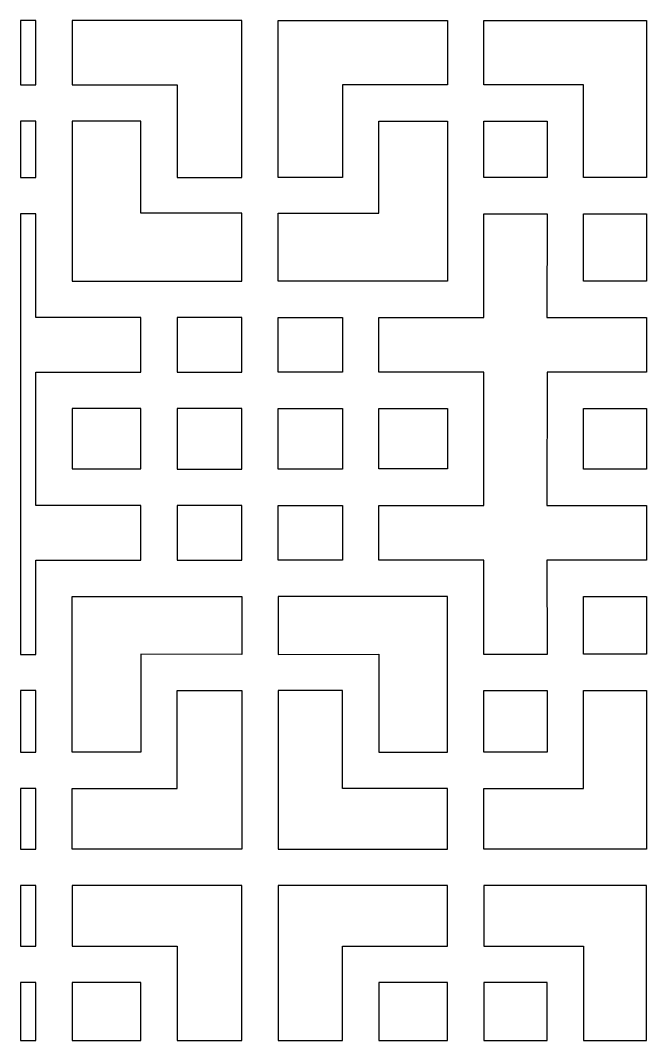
# Model space of a CAD drawing. Header units: centimetres. Extents: x -149 to 149, y -171 to 171.
# Drawn here: x 20.3 to 58.8, y -170.6 to -107.8 of the extents above; entities that cross this region are included whole.
import ezdxf

# ---------------------------------------------------------------- set-up
doc = ezdxf.new("R2010")
doc.units = ezdxf.units.CM
doc.header["$MEASUREMENT"] = 0
doc.layers.add('layer 1', color=7, linetype='Continuous')

msp = doc.modelspace()

# ---------------------------------------------------------------- linework, layer by layer
at = {"layer": 'layer 1', "color": 142}
for points, knots in [([(20.27007, -107.80974), (20.27007, -107.80974), (21.20626, -107.80974), (21.20626, -107.80974), (21.20626, -107.80974), (21.20626, -107.80974), (21.20626, -111.78525), (21.20626, -111.78525), (21.20626, -111.78525), (21.20626, -111.78525), (20.25454, -111.78525), (20.25454, -111.78525), (20.25454, -111.78525), (20.25454, -111.78525), (20.27007, -107.80974), (20.27007, -107.80974)], [0, 0, 0, 0, 0.2, 0.2, 0.2, 0.2, 0.4, 0.4, 0.4, 0.4, 0.6, 0.6, 0.6, 0.6, 1, 1, 1, 1]), ([(33.88442, -107.80974), (33.88442, -107.80974), (33.88442, -117.48763), (33.88442, -117.48763), (33.88442, -117.48763), (33.88442, -117.48763), (29.91201, -117.48763), (29.91201, -117.48763), (29.91201, -117.48763), (29.91201, -117.48763), (29.91201, -111.78525), (29.91201, -111.78525), (29.91201, -111.78525), (29.91201, -111.78525), (23.44248, -111.78525), (23.44248, -111.78525), (23.44248, -111.78525), (23.44248, -111.78525), (23.44248, -107.80974), (23.44248, -107.80974), (23.44248, -107.80974), (23.44248, -107.80974), (33.88442, -107.80974), (33.88442, -107.80974)], [0, 0, 0, 0, 0.14285714, 0.14285714, 0.14285714, 0.14285714, 0.28571429, 0.28571429, 0.28571429, 0.28571429, 0.42857143, 0.42857143, 0.42857143, 0.42857143, 0.57142857, 0.57142857, 0.57142857, 0.57142857, 0.71428571, 0.71428571, 0.71428571, 0.71428571, 1, 1, 1, 1]), ([(36.1201, -107.80974), (36.1201, -107.80974), (36.1201, -117.48763), (36.1201, -117.48763), (36.1201, -117.48763), (36.1201, -117.48763), (40.0925, -117.48763), (40.0925, -117.48763), (40.0925, -117.48763), (40.0925, -117.48763), (40.0925, -111.78525), (40.0925, -111.78525), (40.0925, -111.78525), (40.0925, -111.78525), (46.56203, -111.78525), (46.56203, -111.78525), (46.56203, -111.78525), (46.56203, -111.78525), (46.56203, -107.80974), (46.56203, -107.80974), (46.56203, -107.80974), (46.56203, -107.80974), (36.1201, -107.80974), (36.1201, -107.80974)], [0, 0, 0, 0, 0.14285714, 0.14285714, 0.14285714, 0.14285714, 0.28571429, 0.28571429, 0.28571429, 0.28571429, 0.42857143, 0.42857143, 0.42857143, 0.42857143, 0.57142857, 0.57142857, 0.57142857, 0.57142857, 0.71428571, 0.71428571, 0.71428571, 0.71428571, 1, 1, 1, 1]), ([(48.79825, -107.80974), (48.79825, -107.80974), (48.79825, -111.78525), (48.79825, -111.78525), (48.79825, -111.78525), (48.79825, -111.78525), (54.92613, -111.78524), (54.92613, -111.78524), (54.92613, -111.78524), (54.92613, -111.78524), (54.92613, -117.48763), (54.92613, -117.48763), (54.92613, -117.48763), (54.92613, -117.48763), (58.80847, -117.48763), (58.80847, -117.48763), (58.80847, -117.48763), (58.80847, -117.48763), (58.80847, -107.80974), (58.80847, -107.80974), (58.80847, -107.80974), (58.80847, -107.80974), (48.79825, -107.80974), (48.79825, -107.80974)], [0, 0, 0, 0, 0.14285714, 0.14285714, 0.14285714, 0.14285714, 0.28571429, 0.28571429, 0.28571429, 0.28571429, 0.42857143, 0.42857143, 0.42857143, 0.42857143, 0.57142857, 0.57142857, 0.57142857, 0.57142857, 0.71428571, 0.71428571, 0.71428571, 0.71428571, 1, 1, 1, 1]), ([(20.25454, -114.02149), (20.25454, -114.02149), (21.20626, -114.02148), (21.20626, -114.02148), (21.20626, -114.02148), (21.20626, -114.02148), (21.20626, -117.48763), (21.20626, -117.48763), (21.20626, -117.48763), (21.20626, -117.48763), (20.25454, -117.48763), (20.25454, -117.48763), (20.25454, -117.48763), (20.25454, -117.48763), (20.25454, -114.02149), (20.25454, -114.02149)], [0, 0, 0, 0, 0.2, 0.2, 0.2, 0.2, 0.4, 0.4, 0.4, 0.4, 0.6, 0.6, 0.6, 0.6, 1, 1, 1, 1]), ([(23.44559, -123.86707), (23.44559, -123.86707), (23.44559, -114.02148), (23.44559, -114.02148), (23.44559, -114.02148), (23.44559, -114.02148), (27.67458, -114.02148), (27.67458, -114.02148), (27.67458, -114.02148), (27.67458, -114.02148), (27.67268, -119.68192), (27.67268, -119.68192), (27.67268, -119.68192), (27.67268, -119.68192), (33.88442, -119.68192), (33.88442, -119.68192), (33.88442, -119.68192), (33.88442, -119.68192), (33.88442, -123.86707), (33.88442, -123.86707), (33.88442, -123.86707), (33.88442, -123.86707), (23.44559, -123.86707), (23.44559, -123.86707)], [0, 0, 0, 0, 0.14285714, 0.14285714, 0.14285714, 0.14285714, 0.28571429, 0.28571429, 0.28571429, 0.28571429, 0.42857143, 0.42857143, 0.42857143, 0.42857143, 0.57142857, 0.57142857, 0.57142857, 0.57142857, 0.71428571, 0.71428571, 0.71428571, 0.71428571, 1, 1, 1, 1]), ([(46.55892, -123.86707), (46.55892, -123.86707), (46.55892, -114.02148), (46.55892, -114.02148), (46.55892, -114.02148), (46.55892, -114.02148), (42.32993, -114.02148), (42.32993, -114.02148), (42.32993, -114.02148), (42.32993, -114.02148), (42.33183, -119.68192), (42.33183, -119.68192), (42.33183, -119.68192), (42.33183, -119.68192), (36.1201, -119.68192), (36.1201, -119.68192), (36.1201, -119.68192), (36.1201, -119.68192), (36.1201, -123.86707), (36.1201, -123.86707), (36.1201, -123.86707), (36.1201, -123.86707), (46.55892, -123.86707), (46.55892, -123.86707)], [0, 0, 0, 0, 0.14285714, 0.14285714, 0.14285714, 0.14285714, 0.28571429, 0.28571429, 0.28571429, 0.28571429, 0.42857143, 0.42857143, 0.42857143, 0.42857143, 0.57142857, 0.57142857, 0.57142857, 0.57142857, 0.71428571, 0.71428571, 0.71428571, 0.71428571, 1, 1, 1, 1]), ([(52.68991, -114.02148), (52.68991, -114.02148), (48.79825, -114.02148), (48.79825, -114.02148), (48.79825, -114.02148), (48.79825, -114.02148), (48.79825, -117.48763), (48.79825, -117.48763), (48.79825, -117.48763), (48.79825, -117.48763), (52.68991, -117.48763), (52.68991, -117.48763), (52.68991, -117.48763), (52.68991, -117.48763), (52.68991, -114.02148), (52.68991, -114.02148)], [0, 0, 0, 0, 0.2, 0.2, 0.2, 0.2, 0.4, 0.4, 0.4, 0.4, 0.6, 0.6, 0.6, 0.6, 1, 1, 1, 1]), ([(20.25454, -119.72383), (20.25454, -119.72383), (21.20626, -119.72384), (21.20626, -119.72384), (21.20626, -119.72384), (21.20626, -119.72384), (21.20626, -126.1064), (21.20626, -126.1064), (21.20626, -126.1064), (21.20626, -126.1064), (27.67268, -126.1064), (27.67268, -126.1064), (27.67268, -126.1064), (27.67268, -126.1064), (27.67268, -129.47628), (27.67268, -129.47628), (27.67268, -129.47628), (27.67268, -129.47628), (21.20626, -129.47627), (21.20626, -129.47627), (21.20626, -129.47627), (21.20626, -129.47627), (21.20626, -137.66957), (21.20626, -137.66957), (21.20626, -137.66957), (21.20626, -137.66957), (27.67268, -137.66955), (27.67268, -137.66955), (27.67268, -137.66955), (27.67268, -137.66955), (27.67268, -141.04874), (27.67268, -141.04874), (27.67268, -141.04874), (27.67268, -141.04874), (21.20626, -141.04565), (21.20626, -141.04565), (21.20626, -141.04565), (21.20626, -141.04565), (21.20626, -146.83809), (21.20626, -146.83809), (21.20626, -146.83809), (21.20626, -146.83809), (20.25454, -146.83811), (20.25454, -146.83811), (20.25454, -146.83811), (20.25454, -146.83811), (20.25454, -119.72383), (20.25454, -119.72383)], [0, 0, 0, 0, 0.07692308, 0.07692308, 0.07692308, 0.07692308, 0.15384615, 0.15384615, 0.15384615, 0.15384615, 0.23076923, 0.23076923, 0.23076923, 0.23076923, 0.30769231, 0.30769231, 0.30769231, 0.30769231, 0.38461538, 0.38461538, 0.38461538, 0.38461538, 0.46153846, 0.46153846, 0.46153846, 0.46153846, 0.53846154, 0.53846154, 0.53846154, 0.53846154, 0.61538462, 0.61538462, 0.61538462, 0.61538462, 0.69230769, 0.69230769, 0.69230769, 0.69230769, 0.76923077, 0.76923077, 0.76923077, 0.76923077, 0.84615385, 0.84615385, 0.84615385, 0.84615385, 1, 1, 1, 1]), ([(52.66819, -137.66955), (52.66819, -137.66955), (52.6837, -129.47627), (52.6837, -129.47627), (52.6837, -129.47627), (52.6837, -129.47627), (58.81468, -129.47628), (58.81468, -129.47628), (58.81468, -129.47628), (58.81468, -129.47628), (58.81468, -126.1064), (58.81468, -126.1064), (58.81468, -126.1064), (58.81468, -126.1064), (52.6682, -126.1064), (52.6682, -126.1064), (52.6682, -126.1064), (52.6682, -126.1064), (52.6837, -119.72384), (52.6837, -119.72384), (52.6837, -119.72384), (52.6837, -119.72384), (48.79825, -119.72384), (48.79825, -119.72384), (48.79825, -119.72384), (48.79825, -119.72384), (48.79825, -126.1064), (48.79825, -126.1064), (48.79825, -126.1064), (48.79825, -126.1064), (42.33183, -126.1064), (42.33183, -126.1064), (42.33183, -126.1064), (42.33183, -126.1064), (42.33183, -129.47628), (42.33183, -129.47628), (42.33183, -129.47628), (42.33183, -129.47628), (48.79825, -129.47627), (48.79825, -129.47627), (48.79825, -129.47627), (48.79825, -129.47627), (48.79825, -137.66957), (48.79825, -137.66957), (48.79825, -137.66957), (48.79825, -137.66957), (42.33183, -137.66955), (42.33183, -137.66955), (42.33183, -137.66955), (42.33183, -137.66955), (42.33183, -141.04874), (42.33183, -141.04874), (42.33183, -141.04874), (42.33183, -141.04874), (48.79825, -141.04565), (48.79825, -141.04565), (48.79825, -141.04565), (48.79825, -141.04565), (48.79825, -146.83809), (48.79825, -146.83809), (48.79825, -146.83809), (48.79825, -146.83809), (52.6837, -146.83809), (52.6837, -146.83809), (52.6837, -146.83809), (52.6837, -146.83809), (52.6682, -141.04874), (52.6682, -141.04874), (52.6682, -141.04874), (52.6682, -141.04874), (58.81468, -141.04874), (58.81468, -141.04874), (58.81468, -141.04874), (58.81468, -141.04874), (58.81468, -137.66955), (58.81468, -137.66955), (58.81468, -137.66955), (58.81468, -137.66955), (52.66819, -137.66955), (52.66819, -137.66955)], [0, 0, 0, 0, 0.04761905, 0.04761905, 0.04761905, 0.04761905, 0.0952381, 0.0952381, 0.0952381, 0.0952381, 0.14285714, 0.14285714, 0.14285714, 0.14285714, 0.19047619, 0.19047619, 0.19047619, 0.19047619, 0.23809524, 0.23809524, 0.23809524, 0.23809524, 0.28571429, 0.28571429, 0.28571429, 0.28571429, 0.33333333, 0.33333333, 0.33333333, 0.33333333, 0.38095238, 0.38095238, 0.38095238, 0.38095238, 0.42857143, 0.42857143, 0.42857143, 0.42857143, 0.47619048, 0.47619048, 0.47619048, 0.47619048, 0.52380952, 0.52380952, 0.52380952, 0.52380952, 0.57142857, 0.57142857, 0.57142857, 0.57142857, 0.61904762, 0.61904762, 0.61904762, 0.61904762, 0.66666667, 0.66666667, 0.66666667, 0.66666667, 0.71428571, 0.71428571, 0.71428571, 0.71428571, 0.76190476, 0.76190476, 0.76190476, 0.76190476, 0.80952381, 0.80952381, 0.80952381, 0.80952381, 0.85714286, 0.85714286, 0.85714286, 0.85714286, 0.9047619, 0.9047619, 0.9047619, 0.9047619, 1, 1, 1, 1]), ([(58.81468, -119.72695), (58.81468, -119.72695), (54.92613, -119.72695), (54.92613, -119.72695), (54.92613, -119.72695), (54.92613, -119.72695), (54.92613, -123.86707), (54.92613, -123.86707), (54.92613, -123.86707), (54.92613, -123.86707), (58.81468, -123.86707), (58.81468, -123.86707), (58.81468, -123.86707), (58.81468, -123.86707), (58.81468, -119.72695), (58.81468, -119.72695)], [0, 0, 0, 0, 0.2, 0.2, 0.2, 0.2, 0.4, 0.4, 0.4, 0.4, 0.6, 0.6, 0.6, 0.6, 1, 1, 1, 1]), ([(29.9089, -126.10331), (29.9089, -126.10331), (33.88442, -126.10331), (33.88442, -126.10331), (33.88442, -126.10331), (33.88442, -126.10331), (33.88442, -129.47628), (33.88442, -129.47628), (33.88442, -129.47628), (33.88442, -129.47628), (29.9089, -129.47628), (29.9089, -129.47628), (29.9089, -129.47628), (29.9089, -129.47628), (29.9089, -126.10331), (29.9089, -126.10331)], [0, 0, 0, 0, 0.2, 0.2, 0.2, 0.2, 0.4, 0.4, 0.4, 0.4, 0.6, 0.6, 0.6, 0.6, 1, 1, 1, 1]), ([(40.09561, -126.10331), (40.09561, -126.10331), (36.1201, -126.10331), (36.1201, -126.10331), (36.1201, -126.10331), (36.1201, -126.10331), (36.1201, -129.47628), (36.1201, -129.47628), (36.1201, -129.47628), (36.1201, -129.47628), (40.09561, -129.47628), (40.09561, -129.47628), (40.09561, -129.47628), (40.09561, -129.47628), (40.09561, -126.10331), (40.09561, -126.10331)], [0, 0, 0, 0, 0.2, 0.2, 0.2, 0.2, 0.4, 0.4, 0.4, 0.4, 0.6, 0.6, 0.6, 0.6, 1, 1, 1, 1]), ([(23.44559, -131.71251), (23.44559, -131.71251), (27.67889, -131.71251), (27.67889, -131.71251), (27.67889, -131.71251), (27.67889, -131.71251), (27.67889, -135.42712), (27.67889, -135.42712), (27.67889, -135.42712), (27.67889, -135.42712), (23.44559, -135.42712), (23.44559, -135.42712), (23.44559, -135.42712), (23.44559, -135.42712), (23.44559, -131.71251), (23.44559, -131.71251)], [0, 0, 0, 0, 0.2, 0.2, 0.2, 0.2, 0.4, 0.4, 0.4, 0.4, 0.6, 0.6, 0.6, 0.6, 1, 1, 1, 1]), ([(29.9089, -131.71251), (29.9089, -131.71251), (33.88442, -131.71251), (33.88442, -131.71251), (33.88442, -131.71251), (33.88442, -131.71251), (33.88442, -135.43333), (33.88442, -135.43333), (33.88442, -135.43333), (33.88442, -135.43333), (29.9089, -135.43333), (29.9089, -135.43333), (29.9089, -135.43333), (29.9089, -135.43333), (29.9089, -131.71251), (29.9089, -131.71251)], [0, 0, 0, 0, 0.2, 0.2, 0.2, 0.2, 0.4, 0.4, 0.4, 0.4, 0.6, 0.6, 0.6, 0.6, 1, 1, 1, 1]), ([(40.09561, -131.71251), (40.09561, -131.71251), (36.1201, -131.71251), (36.1201, -131.71251), (36.1201, -131.71251), (36.1201, -131.71251), (36.1201, -135.43333), (36.1201, -135.43333), (36.1201, -135.43333), (36.1201, -135.43333), (40.09561, -135.43333), (40.09561, -135.43333), (40.09561, -135.43333), (40.09561, -135.43333), (40.09561, -131.71251), (40.09561, -131.71251)], [0, 0, 0, 0, 0.2, 0.2, 0.2, 0.2, 0.4, 0.4, 0.4, 0.4, 0.6, 0.6, 0.6, 0.6, 1, 1, 1, 1]), ([(46.55892, -131.71251), (46.55892, -131.71251), (42.32562, -131.71251), (42.32562, -131.71251), (42.32562, -131.71251), (42.32562, -131.71251), (42.32562, -135.42712), (42.32562, -135.42712), (42.32562, -135.42712), (42.32562, -135.42712), (46.55892, -135.42712), (46.55892, -135.42712), (46.55892, -135.42712), (46.55892, -135.42712), (46.55892, -131.71251), (46.55892, -131.71251)], [0, 0, 0, 0, 0.2, 0.2, 0.2, 0.2, 0.4, 0.4, 0.4, 0.4, 0.6, 0.6, 0.6, 0.6, 1, 1, 1, 1]), ([(58.81468, -131.70939), (58.81468, -131.70939), (54.92613, -131.70939), (54.92613, -131.70939), (54.92613, -131.70939), (54.92613, -131.70939), (54.92613, -135.43333), (54.92613, -135.43333), (54.92613, -135.43333), (54.92613, -135.43333), (58.81468, -135.43333), (58.81468, -135.43333), (58.81468, -135.43333), (58.81468, -135.43333), (58.81468, -131.70939), (58.81468, -131.70939)], [0, 0, 0, 0, 0.2, 0.2, 0.2, 0.2, 0.4, 0.4, 0.4, 0.4, 0.6, 0.6, 0.6, 0.6, 1, 1, 1, 1]), ([(29.9089, -137.66646), (29.9089, -137.66646), (33.88442, -137.66646), (33.88442, -137.66646), (33.88442, -137.66646), (33.88442, -137.66646), (33.88442, -141.04874), (33.88442, -141.04874), (33.88442, -141.04874), (33.88442, -141.04874), (29.9089, -141.04874), (29.9089, -141.04874), (29.9089, -141.04874), (29.9089, -141.04874), (29.9089, -137.66646), (29.9089, -137.66646)], [0, 0, 0, 0, 0.2, 0.2, 0.2, 0.2, 0.4, 0.4, 0.4, 0.4, 0.6, 0.6, 0.6, 0.6, 1, 1, 1, 1]), ([(40.09561, -137.66646), (40.09561, -137.66646), (36.1201, -137.66646), (36.1201, -137.66646), (36.1201, -137.66646), (36.1201, -137.66646), (36.1201, -141.04874), (36.1201, -141.04874), (36.1201, -141.04874), (36.1201, -141.04874), (40.09561, -141.04874), (40.09561, -141.04874), (40.09561, -141.04874), (40.09561, -141.04874), (40.09561, -137.66646), (40.09561, -137.66646)], [0, 0, 0, 0, 0.2, 0.2, 0.2, 0.2, 0.4, 0.4, 0.4, 0.4, 0.6, 0.6, 0.6, 0.6, 1, 1, 1, 1]), ([(27.67268, -146.83188), (27.67268, -146.83188), (33.88442, -146.83809), (33.88442, -146.83809), (33.88442, -146.83809), (33.88442, -146.83809), (33.88442, -143.28498), (33.88442, -143.28498), (33.88442, -143.28498), (33.88442, -143.28498), (23.44559, -143.28498), (23.44559, -143.28498), (23.44559, -143.28498), (23.44559, -143.28498), (23.44559, -152.85416), (23.44559, -152.85416), (23.44559, -152.85416), (23.44559, -152.85416), (27.67268, -152.85416), (27.67268, -152.85416), (27.67268, -152.85416), (27.67268, -152.85416), (27.67268, -146.83188), (27.67268, -146.83188)], [0, 0, 0, 0, 0.14285714, 0.14285714, 0.14285714, 0.14285714, 0.28571429, 0.28571429, 0.28571429, 0.28571429, 0.42857143, 0.42857143, 0.42857143, 0.42857143, 0.57142857, 0.57142857, 0.57142857, 0.57142857, 0.71428571, 0.71428571, 0.71428571, 0.71428571, 1, 1, 1, 1]), ([(42.33183, -146.83188), (42.33183, -146.83188), (36.1201, -146.83809), (36.1201, -146.83809), (36.1201, -146.83809), (36.1201, -146.83809), (36.1201, -143.28498), (36.1201, -143.28498), (36.1201, -143.28498), (36.1201, -143.28498), (46.55892, -143.28498), (46.55892, -143.28498), (46.55892, -143.28498), (46.55892, -143.28498), (46.55892, -152.85416), (46.55892, -152.85416), (46.55892, -152.85416), (46.55892, -152.85416), (42.33183, -152.85416), (42.33183, -152.85416), (42.33183, -152.85416), (42.33183, -152.85416), (42.33183, -146.83188), (42.33183, -146.83188)], [0, 0, 0, 0, 0.14285714, 0.14285714, 0.14285714, 0.14285714, 0.28571429, 0.28571429, 0.28571429, 0.28571429, 0.42857143, 0.42857143, 0.42857143, 0.42857143, 0.57142857, 0.57142857, 0.57142857, 0.57142857, 0.71428571, 0.71428571, 0.71428571, 0.71428571, 1, 1, 1, 1]), ([(58.81468, -143.28187), (58.81468, -143.28187), (54.92303, -143.28187), (54.92303, -143.28187), (54.92303, -143.28187), (54.92303, -143.28187), (54.92303, -146.83188), (54.92303, -146.83188), (54.92303, -146.83188), (54.92303, -146.83188), (58.81468, -146.83188), (58.81468, -146.83188), (58.81468, -146.83188), (58.81468, -146.83188), (58.81468, -143.28187), (58.81468, -143.28187)], [0, 0, 0, 0, 0.2, 0.2, 0.2, 0.2, 0.4, 0.4, 0.4, 0.4, 0.6, 0.6, 0.6, 0.6, 1, 1, 1, 1]), ([(20.25454, -149.06809), (20.25454, -149.06809), (21.20626, -149.06811), (21.20626, -149.06811), (21.20626, -149.06811), (21.20626, -149.06811), (21.20626, -152.85416), (21.20626, -152.85416), (21.20626, -152.85416), (21.20626, -152.85416), (20.25454, -152.85416), (20.25454, -152.85416), (20.25454, -152.85416), (20.25454, -152.85416), (20.25454, -149.06809), (20.25454, -149.06809)], [0, 0, 0, 0, 0.2, 0.2, 0.2, 0.2, 0.4, 0.4, 0.4, 0.4, 0.6, 0.6, 0.6, 0.6, 1, 1, 1, 1]), ([(33.88442, -158.82985), (33.88442, -158.82985), (33.88442, -149.07121), (33.88442, -149.07121), (33.88442, -149.07121), (33.88442, -149.07121), (29.9089, -149.07121), (29.9089, -149.07121), (29.9089, -149.07121), (29.9089, -149.07121), (29.91201, -155.09039), (29.91201, -155.09039), (29.91201, -155.09039), (29.91201, -155.09039), (23.44559, -155.09039), (23.44559, -155.09039), (23.44559, -155.09039), (23.44559, -155.09039), (23.44559, -158.82985), (23.44559, -158.82985), (23.44559, -158.82985), (23.44559, -158.82985), (33.88442, -158.82985), (33.88442, -158.82985)], [0, 0, 0, 0, 0.14285714, 0.14285714, 0.14285714, 0.14285714, 0.28571429, 0.28571429, 0.28571429, 0.28571429, 0.42857143, 0.42857143, 0.42857143, 0.42857143, 0.57142857, 0.57142857, 0.57142857, 0.57142857, 0.71428571, 0.71428571, 0.71428571, 0.71428571, 1, 1, 1, 1]), ([(36.1201, -158.82985), (36.1201, -158.82985), (36.1201, -149.07121), (36.1201, -149.07121), (36.1201, -149.07121), (36.1201, -149.07121), (40.09561, -149.07121), (40.09561, -149.07121), (40.09561, -149.07121), (40.09561, -149.07121), (40.0925, -155.09039), (40.0925, -155.09039), (40.0925, -155.09039), (40.0925, -155.09039), (46.55892, -155.09039), (46.55892, -155.09039), (46.55892, -155.09039), (46.55892, -155.09039), (46.55892, -158.82985), (46.55892, -158.82985), (46.55892, -158.82985), (46.55892, -158.82985), (36.1201, -158.82985), (36.1201, -158.82985)], [0, 0, 0, 0, 0.14285714, 0.14285714, 0.14285714, 0.14285714, 0.28571429, 0.28571429, 0.28571429, 0.28571429, 0.42857143, 0.42857143, 0.42857143, 0.42857143, 0.57142857, 0.57142857, 0.57142857, 0.57142857, 0.71428571, 0.71428571, 0.71428571, 0.71428571, 1, 1, 1, 1]), ([(52.68991, -149.06811), (52.68991, -149.06811), (48.79825, -149.06811), (48.79825, -149.06811), (48.79825, -149.06811), (48.79825, -149.06811), (48.79825, -152.85416), (48.79825, -152.85416), (48.79825, -152.85416), (48.79825, -152.85416), (52.68991, -152.85416), (52.68991, -152.85416), (52.68991, -152.85416), (52.68991, -152.85416), (52.68991, -149.06811), (52.68991, -149.06811)], [0, 0, 0, 0, 0.2, 0.2, 0.2, 0.2, 0.4, 0.4, 0.4, 0.4, 0.6, 0.6, 0.6, 0.6, 1, 1, 1, 1]), ([(58.81468, -158.82985), (58.81468, -158.82985), (58.81468, -149.07121), (58.81468, -149.07121), (58.81468, -149.07121), (58.81468, -149.07121), (54.92302, -149.07121), (54.92302, -149.07121), (54.92302, -149.07121), (54.92302, -149.07121), (54.92613, -155.09039), (54.92613, -155.09039), (54.92613, -155.09039), (54.92613, -155.09039), (48.79825, -155.09039), (48.79825, -155.09039), (48.79825, -155.09039), (48.79825, -155.09039), (48.79825, -158.82985), (48.79825, -158.82985), (48.79825, -158.82985), (48.79825, -158.82985), (58.81468, -158.82985), (58.81468, -158.82985)], [0, 0, 0, 0, 0.14285714, 0.14285714, 0.14285714, 0.14285714, 0.28571429, 0.28571429, 0.28571429, 0.28571429, 0.42857143, 0.42857143, 0.42857143, 0.42857143, 0.57142857, 0.57142857, 0.57142857, 0.57142857, 0.71428571, 0.71428571, 0.71428571, 0.71428571, 1, 1, 1, 1]), ([(20.25454, -155.09039), (20.25454, -155.09039), (21.20626, -155.09039), (21.20626, -155.09039), (21.20626, -155.09039), (21.20626, -155.09039), (21.20626, -158.82985), (21.20626, -158.82985), (21.20626, -158.82985), (21.20626, -158.82985), (20.25454, -158.82985), (20.25454, -158.82985), (20.25454, -158.82985), (20.25454, -158.82985), (20.25454, -155.09039), (20.25454, -155.09039)], [0, 0, 0, 0, 0.2, 0.2, 0.2, 0.2, 0.4, 0.4, 0.4, 0.4, 0.6, 0.6, 0.6, 0.6, 1, 1, 1, 1]), ([(20.25454, -161.06514), (20.25454, -161.06514), (21.20626, -161.06514), (21.20626, -161.06514), (21.20626, -161.06514), (21.20626, -161.06514), (21.20626, -164.8046), (21.20626, -164.8046), (21.20626, -164.8046), (21.20626, -164.8046), (20.25454, -164.8046), (20.25454, -164.8046), (20.25454, -164.8046), (20.25454, -164.8046), (20.25454, -161.06514), (20.25454, -161.06514)], [0, 0, 0, 0, 0.2, 0.2, 0.2, 0.2, 0.4, 0.4, 0.4, 0.4, 0.6, 0.6, 0.6, 0.6, 1, 1, 1, 1]), ([(29.90898, -170.61822), (29.90898, -170.61822), (29.91201, -164.8046), (29.91201, -164.8046), (29.91201, -164.8046), (29.91201, -164.8046), (23.44559, -164.8046), (23.44559, -164.8046), (23.44559, -164.8046), (23.44559, -164.8046), (23.44559, -161.06514), (23.44559, -161.06514), (23.44559, -161.06514), (23.44559, -161.06514), (33.88442, -161.06514), (33.88442, -161.06514), (33.88442, -161.06514), (33.88442, -161.06514), (33.88443, -170.61822), (33.88443, -170.61822), (33.88443, -170.61822), (33.88443, -170.61822), (29.90898, -170.61822), (29.90898, -170.61822)], [0, 0, 0, 0, 0.14285714, 0.14285714, 0.14285714, 0.14285714, 0.28571429, 0.28571429, 0.28571429, 0.28571429, 0.42857143, 0.42857143, 0.42857143, 0.42857143, 0.57142857, 0.57142857, 0.57142857, 0.57142857, 0.71428571, 0.71428571, 0.71428571, 0.71428571, 1, 1, 1, 1]), ([(36.12012, -170.61822), (36.12012, -170.61822), (36.1201, -161.06514), (36.1201, -161.06514), (36.1201, -161.06514), (36.1201, -161.06514), (46.55892, -161.06514), (46.55892, -161.06514), (46.55892, -161.06514), (46.55892, -161.06514), (46.55892, -164.8046), (46.55892, -164.8046), (46.55892, -164.8046), (46.55892, -164.8046), (40.0925, -164.8046), (40.0925, -164.8046), (40.0925, -164.8046), (40.0925, -164.8046), (40.09552, -170.61822), (40.09552, -170.61822), (40.09552, -170.61822), (40.09552, -170.61822), (36.12012, -170.61822), (36.12012, -170.61822)], [0, 0, 0, 0, 0.14285714, 0.14285714, 0.14285714, 0.14285714, 0.28571429, 0.28571429, 0.28571429, 0.28571429, 0.42857143, 0.42857143, 0.42857143, 0.42857143, 0.57142857, 0.57142857, 0.57142857, 0.57142857, 0.71428571, 0.71428571, 0.71428571, 0.71428571, 1, 1, 1, 1]), ([(54.92313, -170.61822), (54.92313, -170.61822), (54.92613, -164.8046), (54.92613, -164.8046), (54.92613, -164.8046), (54.92613, -164.8046), (48.79825, -164.8046), (48.79825, -164.8046), (48.79825, -164.8046), (48.79825, -164.8046), (48.79825, -161.06514), (48.79825, -161.06514), (48.79825, -161.06514), (48.79825, -161.06514), (58.81468, -161.06514), (58.81468, -161.06514), (58.81468, -161.06514), (58.81468, -161.06514), (58.81468, -170.61822), (58.81468, -170.61822), (58.81468, -170.61822), (58.81468, -170.61822), (54.92313, -170.61822), (54.92313, -170.61822)], [0, 0, 0, 0, 0.14285714, 0.14285714, 0.14285714, 0.14285714, 0.28571429, 0.28571429, 0.28571429, 0.28571429, 0.42857143, 0.42857143, 0.42857143, 0.42857143, 0.57142857, 0.57142857, 0.57142857, 0.57142857, 0.71428571, 0.71428571, 0.71428571, 0.71428571, 1, 1, 1, 1]), ([(20.25454, -167.04083), (20.25454, -167.04083), (21.20626, -167.04083), (21.20626, -167.04083), (21.20626, -167.04083), (21.20626, -167.04083), (21.20626, -170.61822), (21.20626, -170.61822), (21.20626, -170.61822), (21.20626, -170.61822), (20.25454, -170.61822), (20.25454, -170.61822), (20.25454, -170.61822), (20.25454, -170.61822), (20.25454, -167.04083), (20.25454, -167.04083)], [0, 0, 0, 0, 0.2, 0.2, 0.2, 0.2, 0.4, 0.4, 0.4, 0.4, 0.6, 0.6, 0.6, 0.6, 1, 1, 1, 1]), ([(23.44555, -170.61822), (23.44555, -170.61822), (23.44559, -167.04083), (23.44559, -167.04083), (23.44559, -167.04083), (23.44559, -167.04083), (27.67268, -167.04083), (27.67268, -167.04083), (27.67268, -167.04083), (27.67268, -167.04083), (27.67268, -170.61822), (27.67268, -170.61822), (27.67268, -170.61822), (27.67268, -170.61822), (23.44555, -170.61822), (23.44555, -170.61822)], [0, 0, 0, 0, 0.2, 0.2, 0.2, 0.2, 0.4, 0.4, 0.4, 0.4, 0.6, 0.6, 0.6, 0.6, 1, 1, 1, 1]), ([(42.33183, -170.61822), (42.33183, -170.61822), (42.33183, -167.04083), (42.33183, -167.04083), (42.33183, -167.04083), (42.33183, -167.04083), (46.55892, -167.04083), (46.55892, -167.04083), (46.55892, -167.04083), (46.55892, -167.04083), (46.55892, -170.61822), (46.55892, -170.61822), (46.55892, -170.61822), (46.55892, -170.61822), (42.33183, -170.61822), (42.33183, -170.61822)], [0, 0, 0, 0, 0.2, 0.2, 0.2, 0.2, 0.4, 0.4, 0.4, 0.4, 0.6, 0.6, 0.6, 0.6, 1, 1, 1, 1]), ([(48.79824, -170.61822), (48.79824, -170.61822), (48.79825, -167.04083), (48.79825, -167.04083), (48.79825, -167.04083), (48.79825, -167.04083), (52.68991, -167.04083), (52.68991, -167.04083), (52.68991, -167.04083), (52.68991, -167.04083), (52.68991, -170.61822), (52.68991, -170.61822), (52.68991, -170.61822), (52.68991, -170.61822), (48.79824, -170.61822), (48.79824, -170.61822)], [0, 0, 0, 0, 0.2, 0.2, 0.2, 0.2, 0.4, 0.4, 0.4, 0.4, 0.6, 0.6, 0.6, 0.6, 1, 1, 1, 1])]:
    msp.add_open_spline(points, degree=3, knots=knots, dxfattribs=at)
at = {"layer": 'layer 1', "color": 250, "lineweight": 9}
for points, knots in [([(20.27007, -107.80974), (20.27007, -107.80974), (21.20626, -107.80974), (21.20626, -107.80974), (21.20626, -107.80974), (21.20626, -107.80974), (21.20626, -111.78525), (21.20626, -111.78525), (21.20626, -111.78525), (21.20626, -111.78525), (20.25454, -111.78525), (20.25454, -111.78525), (20.25454, -111.78525), (20.25454, -111.78525), (20.27007, -107.80974), (20.27007, -107.80974)], [0, 0, 0, 0, 0.2, 0.2, 0.2, 0.2, 0.4, 0.4, 0.4, 0.4, 0.6, 0.6, 0.6, 0.6, 1, 1, 1, 1]), ([(33.88442, -107.80974), (33.88442, -107.80974), (33.88442, -117.48763), (33.88442, -117.48763), (33.88442, -117.48763), (33.88442, -117.48763), (29.91201, -117.48763), (29.91201, -117.48763), (29.91201, -117.48763), (29.91201, -117.48763), (29.91201, -111.78525), (29.91201, -111.78525), (29.91201, -111.78525), (29.91201, -111.78525), (23.44248, -111.78525), (23.44248, -111.78525), (23.44248, -111.78525), (23.44248, -111.78525), (23.44248, -107.80974), (23.44248, -107.80974), (23.44248, -107.80974), (23.44248, -107.80974), (33.88442, -107.80974), (33.88442, -107.80974)], [0, 0, 0, 0, 0.14285714, 0.14285714, 0.14285714, 0.14285714, 0.28571429, 0.28571429, 0.28571429, 0.28571429, 0.42857143, 0.42857143, 0.42857143, 0.42857143, 0.57142857, 0.57142857, 0.57142857, 0.57142857, 0.71428571, 0.71428571, 0.71428571, 0.71428571, 1, 1, 1, 1]), ([(36.1201, -107.80974), (36.1201, -107.80974), (36.1201, -117.48763), (36.1201, -117.48763), (36.1201, -117.48763), (36.1201, -117.48763), (40.0925, -117.48763), (40.0925, -117.48763), (40.0925, -117.48763), (40.0925, -117.48763), (40.0925, -111.78525), (40.0925, -111.78525), (40.0925, -111.78525), (40.0925, -111.78525), (46.56203, -111.78525), (46.56203, -111.78525), (46.56203, -111.78525), (46.56203, -111.78525), (46.56203, -107.80974), (46.56203, -107.80974), (46.56203, -107.80974), (46.56203, -107.80974), (36.1201, -107.80974), (36.1201, -107.80974)], [0, 0, 0, 0, 0.14285714, 0.14285714, 0.14285714, 0.14285714, 0.28571429, 0.28571429, 0.28571429, 0.28571429, 0.42857143, 0.42857143, 0.42857143, 0.42857143, 0.57142857, 0.57142857, 0.57142857, 0.57142857, 0.71428571, 0.71428571, 0.71428571, 0.71428571, 1, 1, 1, 1]), ([(48.79825, -107.80974), (48.79825, -107.80974), (48.79825, -111.78525), (48.79825, -111.78525), (48.79825, -111.78525), (48.79825, -111.78525), (54.92613, -111.78524), (54.92613, -111.78524), (54.92613, -111.78524), (54.92613, -111.78524), (54.92613, -117.48763), (54.92613, -117.48763), (54.92613, -117.48763), (54.92613, -117.48763), (58.80847, -117.48763), (58.80847, -117.48763), (58.80847, -117.48763), (58.80847, -117.48763), (58.80847, -107.80974), (58.80847, -107.80974), (58.80847, -107.80974), (58.80847, -107.80974), (48.79825, -107.80974), (48.79825, -107.80974)], [0, 0, 0, 0, 0.14285714, 0.14285714, 0.14285714, 0.14285714, 0.28571429, 0.28571429, 0.28571429, 0.28571429, 0.42857143, 0.42857143, 0.42857143, 0.42857143, 0.57142857, 0.57142857, 0.57142857, 0.57142857, 0.71428571, 0.71428571, 0.71428571, 0.71428571, 1, 1, 1, 1]), ([(20.25454, -114.02149), (20.25454, -114.02149), (21.20626, -114.02148), (21.20626, -114.02148), (21.20626, -114.02148), (21.20626, -114.02148), (21.20626, -117.48763), (21.20626, -117.48763), (21.20626, -117.48763), (21.20626, -117.48763), (20.25454, -117.48763), (20.25454, -117.48763), (20.25454, -117.48763), (20.25454, -117.48763), (20.25454, -114.02149), (20.25454, -114.02149)], [0, 0, 0, 0, 0.2, 0.2, 0.2, 0.2, 0.4, 0.4, 0.4, 0.4, 0.6, 0.6, 0.6, 0.6, 1, 1, 1, 1]), ([(23.44559, -123.86707), (23.44559, -123.86707), (23.44559, -114.02148), (23.44559, -114.02148), (23.44559, -114.02148), (23.44559, -114.02148), (27.67458, -114.02148), (27.67458, -114.02148), (27.67458, -114.02148), (27.67458, -114.02148), (27.67268, -119.68192), (27.67268, -119.68192), (27.67268, -119.68192), (27.67268, -119.68192), (33.88442, -119.68192), (33.88442, -119.68192), (33.88442, -119.68192), (33.88442, -119.68192), (33.88442, -123.86707), (33.88442, -123.86707), (33.88442, -123.86707), (33.88442, -123.86707), (23.44559, -123.86707), (23.44559, -123.86707)], [0, 0, 0, 0, 0.14285714, 0.14285714, 0.14285714, 0.14285714, 0.28571429, 0.28571429, 0.28571429, 0.28571429, 0.42857143, 0.42857143, 0.42857143, 0.42857143, 0.57142857, 0.57142857, 0.57142857, 0.57142857, 0.71428571, 0.71428571, 0.71428571, 0.71428571, 1, 1, 1, 1]), ([(46.55892, -123.86707), (46.55892, -123.86707), (46.55892, -114.02148), (46.55892, -114.02148), (46.55892, -114.02148), (46.55892, -114.02148), (42.32993, -114.02148), (42.32993, -114.02148), (42.32993, -114.02148), (42.32993, -114.02148), (42.33183, -119.68192), (42.33183, -119.68192), (42.33183, -119.68192), (42.33183, -119.68192), (36.1201, -119.68192), (36.1201, -119.68192), (36.1201, -119.68192), (36.1201, -119.68192), (36.1201, -123.86707), (36.1201, -123.86707), (36.1201, -123.86707), (36.1201, -123.86707), (46.55892, -123.86707), (46.55892, -123.86707)], [0, 0, 0, 0, 0.14285714, 0.14285714, 0.14285714, 0.14285714, 0.28571429, 0.28571429, 0.28571429, 0.28571429, 0.42857143, 0.42857143, 0.42857143, 0.42857143, 0.57142857, 0.57142857, 0.57142857, 0.57142857, 0.71428571, 0.71428571, 0.71428571, 0.71428571, 1, 1, 1, 1]), ([(52.68991, -114.02148), (52.68991, -114.02148), (48.79825, -114.02148), (48.79825, -114.02148), (48.79825, -114.02148), (48.79825, -114.02148), (48.79825, -117.48763), (48.79825, -117.48763), (48.79825, -117.48763), (48.79825, -117.48763), (52.68991, -117.48763), (52.68991, -117.48763), (52.68991, -117.48763), (52.68991, -117.48763), (52.68991, -114.02148), (52.68991, -114.02148)], [0, 0, 0, 0, 0.2, 0.2, 0.2, 0.2, 0.4, 0.4, 0.4, 0.4, 0.6, 0.6, 0.6, 0.6, 1, 1, 1, 1]), ([(20.25454, -119.72383), (20.25454, -119.72383), (21.20626, -119.72384), (21.20626, -119.72384), (21.20626, -119.72384), (21.20626, -119.72384), (21.20626, -126.1064), (21.20626, -126.1064), (21.20626, -126.1064), (21.20626, -126.1064), (27.67268, -126.1064), (27.67268, -126.1064), (27.67268, -126.1064), (27.67268, -126.1064), (27.67268, -129.47628), (27.67268, -129.47628), (27.67268, -129.47628), (27.67268, -129.47628), (21.20626, -129.47627), (21.20626, -129.47627), (21.20626, -129.47627), (21.20626, -129.47627), (21.20626, -137.66957), (21.20626, -137.66957), (21.20626, -137.66957), (21.20626, -137.66957), (27.67268, -137.66955), (27.67268, -137.66955), (27.67268, -137.66955), (27.67268, -137.66955), (27.67268, -141.04874), (27.67268, -141.04874), (27.67268, -141.04874), (27.67268, -141.04874), (21.20626, -141.04565), (21.20626, -141.04565), (21.20626, -141.04565), (21.20626, -141.04565), (21.20626, -146.83809), (21.20626, -146.83809), (21.20626, -146.83809), (21.20626, -146.83809), (20.25454, -146.83811), (20.25454, -146.83811), (20.25454, -146.83811), (20.25454, -146.83811), (20.25454, -119.72383), (20.25454, -119.72383)], [0, 0, 0, 0, 0.07692308, 0.07692308, 0.07692308, 0.07692308, 0.15384615, 0.15384615, 0.15384615, 0.15384615, 0.23076923, 0.23076923, 0.23076923, 0.23076923, 0.30769231, 0.30769231, 0.30769231, 0.30769231, 0.38461538, 0.38461538, 0.38461538, 0.38461538, 0.46153846, 0.46153846, 0.46153846, 0.46153846, 0.53846154, 0.53846154, 0.53846154, 0.53846154, 0.61538462, 0.61538462, 0.61538462, 0.61538462, 0.69230769, 0.69230769, 0.69230769, 0.69230769, 0.76923077, 0.76923077, 0.76923077, 0.76923077, 0.84615385, 0.84615385, 0.84615385, 0.84615385, 1, 1, 1, 1]), ([(52.66819, -137.66955), (52.66819, -137.66955), (52.6837, -129.47627), (52.6837, -129.47627), (52.6837, -129.47627), (52.6837, -129.47627), (58.81468, -129.47628), (58.81468, -129.47628), (58.81468, -129.47628), (58.81468, -129.47628), (58.81468, -126.1064), (58.81468, -126.1064), (58.81468, -126.1064), (58.81468, -126.1064), (52.6682, -126.1064), (52.6682, -126.1064), (52.6682, -126.1064), (52.6682, -126.1064), (52.6837, -119.72384), (52.6837, -119.72384), (52.6837, -119.72384), (52.6837, -119.72384), (48.79825, -119.72384), (48.79825, -119.72384), (48.79825, -119.72384), (48.79825, -119.72384), (48.79825, -126.1064), (48.79825, -126.1064), (48.79825, -126.1064), (48.79825, -126.1064), (42.33183, -126.1064), (42.33183, -126.1064), (42.33183, -126.1064), (42.33183, -126.1064), (42.33183, -129.47628), (42.33183, -129.47628), (42.33183, -129.47628), (42.33183, -129.47628), (48.79825, -129.47627), (48.79825, -129.47627), (48.79825, -129.47627), (48.79825, -129.47627), (48.79825, -137.66957), (48.79825, -137.66957), (48.79825, -137.66957), (48.79825, -137.66957), (42.33183, -137.66955), (42.33183, -137.66955), (42.33183, -137.66955), (42.33183, -137.66955), (42.33183, -141.04874), (42.33183, -141.04874), (42.33183, -141.04874), (42.33183, -141.04874), (48.79825, -141.04565), (48.79825, -141.04565), (48.79825, -141.04565), (48.79825, -141.04565), (48.79825, -146.83809), (48.79825, -146.83809), (48.79825, -146.83809), (48.79825, -146.83809), (52.6837, -146.83809), (52.6837, -146.83809), (52.6837, -146.83809), (52.6837, -146.83809), (52.6682, -141.04874), (52.6682, -141.04874), (52.6682, -141.04874), (52.6682, -141.04874), (58.81468, -141.04874), (58.81468, -141.04874), (58.81468, -141.04874), (58.81468, -141.04874), (58.81468, -137.66955), (58.81468, -137.66955), (58.81468, -137.66955), (58.81468, -137.66955), (52.66819, -137.66955), (52.66819, -137.66955)], [0, 0, 0, 0, 0.04761905, 0.04761905, 0.04761905, 0.04761905, 0.0952381, 0.0952381, 0.0952381, 0.0952381, 0.14285714, 0.14285714, 0.14285714, 0.14285714, 0.19047619, 0.19047619, 0.19047619, 0.19047619, 0.23809524, 0.23809524, 0.23809524, 0.23809524, 0.28571429, 0.28571429, 0.28571429, 0.28571429, 0.33333333, 0.33333333, 0.33333333, 0.33333333, 0.38095238, 0.38095238, 0.38095238, 0.38095238, 0.42857143, 0.42857143, 0.42857143, 0.42857143, 0.47619048, 0.47619048, 0.47619048, 0.47619048, 0.52380952, 0.52380952, 0.52380952, 0.52380952, 0.57142857, 0.57142857, 0.57142857, 0.57142857, 0.61904762, 0.61904762, 0.61904762, 0.61904762, 0.66666667, 0.66666667, 0.66666667, 0.66666667, 0.71428571, 0.71428571, 0.71428571, 0.71428571, 0.76190476, 0.76190476, 0.76190476, 0.76190476, 0.80952381, 0.80952381, 0.80952381, 0.80952381, 0.85714286, 0.85714286, 0.85714286, 0.85714286, 0.9047619, 0.9047619, 0.9047619, 0.9047619, 1, 1, 1, 1]), ([(58.81468, -119.72695), (58.81468, -119.72695), (54.92613, -119.72695), (54.92613, -119.72695), (54.92613, -119.72695), (54.92613, -119.72695), (54.92613, -123.86707), (54.92613, -123.86707), (54.92613, -123.86707), (54.92613, -123.86707), (58.81468, -123.86707), (58.81468, -123.86707), (58.81468, -123.86707), (58.81468, -123.86707), (58.81468, -119.72695), (58.81468, -119.72695)], [0, 0, 0, 0, 0.2, 0.2, 0.2, 0.2, 0.4, 0.4, 0.4, 0.4, 0.6, 0.6, 0.6, 0.6, 1, 1, 1, 1]), ([(29.9089, -126.10331), (29.9089, -126.10331), (33.88442, -126.10331), (33.88442, -126.10331), (33.88442, -126.10331), (33.88442, -126.10331), (33.88442, -129.47628), (33.88442, -129.47628), (33.88442, -129.47628), (33.88442, -129.47628), (29.9089, -129.47628), (29.9089, -129.47628), (29.9089, -129.47628), (29.9089, -129.47628), (29.9089, -126.10331), (29.9089, -126.10331)], [0, 0, 0, 0, 0.2, 0.2, 0.2, 0.2, 0.4, 0.4, 0.4, 0.4, 0.6, 0.6, 0.6, 0.6, 1, 1, 1, 1]), ([(40.09561, -126.10331), (40.09561, -126.10331), (36.1201, -126.10331), (36.1201, -126.10331), (36.1201, -126.10331), (36.1201, -126.10331), (36.1201, -129.47628), (36.1201, -129.47628), (36.1201, -129.47628), (36.1201, -129.47628), (40.09561, -129.47628), (40.09561, -129.47628), (40.09561, -129.47628), (40.09561, -129.47628), (40.09561, -126.10331), (40.09561, -126.10331)], [0, 0, 0, 0, 0.2, 0.2, 0.2, 0.2, 0.4, 0.4, 0.4, 0.4, 0.6, 0.6, 0.6, 0.6, 1, 1, 1, 1]), ([(23.44559, -131.71251), (23.44559, -131.71251), (27.67889, -131.71251), (27.67889, -131.71251), (27.67889, -131.71251), (27.67889, -131.71251), (27.67889, -135.42712), (27.67889, -135.42712), (27.67889, -135.42712), (27.67889, -135.42712), (23.44559, -135.42712), (23.44559, -135.42712), (23.44559, -135.42712), (23.44559, -135.42712), (23.44559, -131.71251), (23.44559, -131.71251)], [0, 0, 0, 0, 0.2, 0.2, 0.2, 0.2, 0.4, 0.4, 0.4, 0.4, 0.6, 0.6, 0.6, 0.6, 1, 1, 1, 1]), ([(29.9089, -131.71251), (29.9089, -131.71251), (33.88442, -131.71251), (33.88442, -131.71251), (33.88442, -131.71251), (33.88442, -131.71251), (33.88442, -135.43333), (33.88442, -135.43333), (33.88442, -135.43333), (33.88442, -135.43333), (29.9089, -135.43333), (29.9089, -135.43333), (29.9089, -135.43333), (29.9089, -135.43333), (29.9089, -131.71251), (29.9089, -131.71251)], [0, 0, 0, 0, 0.2, 0.2, 0.2, 0.2, 0.4, 0.4, 0.4, 0.4, 0.6, 0.6, 0.6, 0.6, 1, 1, 1, 1]), ([(40.09561, -131.71251), (40.09561, -131.71251), (36.1201, -131.71251), (36.1201, -131.71251), (36.1201, -131.71251), (36.1201, -131.71251), (36.1201, -135.43333), (36.1201, -135.43333), (36.1201, -135.43333), (36.1201, -135.43333), (40.09561, -135.43333), (40.09561, -135.43333), (40.09561, -135.43333), (40.09561, -135.43333), (40.09561, -131.71251), (40.09561, -131.71251)], [0, 0, 0, 0, 0.2, 0.2, 0.2, 0.2, 0.4, 0.4, 0.4, 0.4, 0.6, 0.6, 0.6, 0.6, 1, 1, 1, 1]), ([(46.55892, -131.71251), (46.55892, -131.71251), (42.32562, -131.71251), (42.32562, -131.71251), (42.32562, -131.71251), (42.32562, -131.71251), (42.32562, -135.42712), (42.32562, -135.42712), (42.32562, -135.42712), (42.32562, -135.42712), (46.55892, -135.42712), (46.55892, -135.42712), (46.55892, -135.42712), (46.55892, -135.42712), (46.55892, -131.71251), (46.55892, -131.71251)], [0, 0, 0, 0, 0.2, 0.2, 0.2, 0.2, 0.4, 0.4, 0.4, 0.4, 0.6, 0.6, 0.6, 0.6, 1, 1, 1, 1]), ([(58.81468, -131.70939), (58.81468, -131.70939), (54.92613, -131.70939), (54.92613, -131.70939), (54.92613, -131.70939), (54.92613, -131.70939), (54.92613, -135.43333), (54.92613, -135.43333), (54.92613, -135.43333), (54.92613, -135.43333), (58.81468, -135.43333), (58.81468, -135.43333), (58.81468, -135.43333), (58.81468, -135.43333), (58.81468, -131.70939), (58.81468, -131.70939)], [0, 0, 0, 0, 0.2, 0.2, 0.2, 0.2, 0.4, 0.4, 0.4, 0.4, 0.6, 0.6, 0.6, 0.6, 1, 1, 1, 1]), ([(29.9089, -137.66646), (29.9089, -137.66646), (33.88442, -137.66646), (33.88442, -137.66646), (33.88442, -137.66646), (33.88442, -137.66646), (33.88442, -141.04874), (33.88442, -141.04874), (33.88442, -141.04874), (33.88442, -141.04874), (29.9089, -141.04874), (29.9089, -141.04874), (29.9089, -141.04874), (29.9089, -141.04874), (29.9089, -137.66646), (29.9089, -137.66646)], [0, 0, 0, 0, 0.2, 0.2, 0.2, 0.2, 0.4, 0.4, 0.4, 0.4, 0.6, 0.6, 0.6, 0.6, 1, 1, 1, 1]), ([(40.09561, -137.66646), (40.09561, -137.66646), (36.1201, -137.66646), (36.1201, -137.66646), (36.1201, -137.66646), (36.1201, -137.66646), (36.1201, -141.04874), (36.1201, -141.04874), (36.1201, -141.04874), (36.1201, -141.04874), (40.09561, -141.04874), (40.09561, -141.04874), (40.09561, -141.04874), (40.09561, -141.04874), (40.09561, -137.66646), (40.09561, -137.66646)], [0, 0, 0, 0, 0.2, 0.2, 0.2, 0.2, 0.4, 0.4, 0.4, 0.4, 0.6, 0.6, 0.6, 0.6, 1, 1, 1, 1]), ([(27.67268, -146.83188), (27.67268, -146.83188), (33.88442, -146.83809), (33.88442, -146.83809), (33.88442, -146.83809), (33.88442, -146.83809), (33.88442, -143.28498), (33.88442, -143.28498), (33.88442, -143.28498), (33.88442, -143.28498), (23.44559, -143.28498), (23.44559, -143.28498), (23.44559, -143.28498), (23.44559, -143.28498), (23.44559, -152.85416), (23.44559, -152.85416), (23.44559, -152.85416), (23.44559, -152.85416), (27.67268, -152.85416), (27.67268, -152.85416), (27.67268, -152.85416), (27.67268, -152.85416), (27.67268, -146.83188), (27.67268, -146.83188)], [0, 0, 0, 0, 0.14285714, 0.14285714, 0.14285714, 0.14285714, 0.28571429, 0.28571429, 0.28571429, 0.28571429, 0.42857143, 0.42857143, 0.42857143, 0.42857143, 0.57142857, 0.57142857, 0.57142857, 0.57142857, 0.71428571, 0.71428571, 0.71428571, 0.71428571, 1, 1, 1, 1]), ([(42.33183, -146.83188), (42.33183, -146.83188), (36.1201, -146.83809), (36.1201, -146.83809), (36.1201, -146.83809), (36.1201, -146.83809), (36.1201, -143.28498), (36.1201, -143.28498), (36.1201, -143.28498), (36.1201, -143.28498), (46.55892, -143.28498), (46.55892, -143.28498), (46.55892, -143.28498), (46.55892, -143.28498), (46.55892, -152.85416), (46.55892, -152.85416), (46.55892, -152.85416), (46.55892, -152.85416), (42.33183, -152.85416), (42.33183, -152.85416), (42.33183, -152.85416), (42.33183, -152.85416), (42.33183, -146.83188), (42.33183, -146.83188)], [0, 0, 0, 0, 0.14285714, 0.14285714, 0.14285714, 0.14285714, 0.28571429, 0.28571429, 0.28571429, 0.28571429, 0.42857143, 0.42857143, 0.42857143, 0.42857143, 0.57142857, 0.57142857, 0.57142857, 0.57142857, 0.71428571, 0.71428571, 0.71428571, 0.71428571, 1, 1, 1, 1]), ([(58.81468, -143.28187), (58.81468, -143.28187), (54.92303, -143.28187), (54.92303, -143.28187), (54.92303, -143.28187), (54.92303, -143.28187), (54.92303, -146.83188), (54.92303, -146.83188), (54.92303, -146.83188), (54.92303, -146.83188), (58.81468, -146.83188), (58.81468, -146.83188), (58.81468, -146.83188), (58.81468, -146.83188), (58.81468, -143.28187), (58.81468, -143.28187)], [0, 0, 0, 0, 0.2, 0.2, 0.2, 0.2, 0.4, 0.4, 0.4, 0.4, 0.6, 0.6, 0.6, 0.6, 1, 1, 1, 1]), ([(20.25454, -149.06809), (20.25454, -149.06809), (21.20626, -149.06811), (21.20626, -149.06811), (21.20626, -149.06811), (21.20626, -149.06811), (21.20626, -152.85416), (21.20626, -152.85416), (21.20626, -152.85416), (21.20626, -152.85416), (20.25454, -152.85416), (20.25454, -152.85416), (20.25454, -152.85416), (20.25454, -152.85416), (20.25454, -149.06809), (20.25454, -149.06809)], [0, 0, 0, 0, 0.2, 0.2, 0.2, 0.2, 0.4, 0.4, 0.4, 0.4, 0.6, 0.6, 0.6, 0.6, 1, 1, 1, 1]), ([(33.88442, -158.82985), (33.88442, -158.82985), (33.88442, -149.07121), (33.88442, -149.07121), (33.88442, -149.07121), (33.88442, -149.07121), (29.9089, -149.07121), (29.9089, -149.07121), (29.9089, -149.07121), (29.9089, -149.07121), (29.91201, -155.09039), (29.91201, -155.09039), (29.91201, -155.09039), (29.91201, -155.09039), (23.44559, -155.09039), (23.44559, -155.09039), (23.44559, -155.09039), (23.44559, -155.09039), (23.44559, -158.82985), (23.44559, -158.82985), (23.44559, -158.82985), (23.44559, -158.82985), (33.88442, -158.82985), (33.88442, -158.82985)], [0, 0, 0, 0, 0.14285714, 0.14285714, 0.14285714, 0.14285714, 0.28571429, 0.28571429, 0.28571429, 0.28571429, 0.42857143, 0.42857143, 0.42857143, 0.42857143, 0.57142857, 0.57142857, 0.57142857, 0.57142857, 0.71428571, 0.71428571, 0.71428571, 0.71428571, 1, 1, 1, 1]), ([(36.1201, -158.82985), (36.1201, -158.82985), (36.1201, -149.07121), (36.1201, -149.07121), (36.1201, -149.07121), (36.1201, -149.07121), (40.09561, -149.07121), (40.09561, -149.07121), (40.09561, -149.07121), (40.09561, -149.07121), (40.0925, -155.09039), (40.0925, -155.09039), (40.0925, -155.09039), (40.0925, -155.09039), (46.55892, -155.09039), (46.55892, -155.09039), (46.55892, -155.09039), (46.55892, -155.09039), (46.55892, -158.82985), (46.55892, -158.82985), (46.55892, -158.82985), (46.55892, -158.82985), (36.1201, -158.82985), (36.1201, -158.82985)], [0, 0, 0, 0, 0.14285714, 0.14285714, 0.14285714, 0.14285714, 0.28571429, 0.28571429, 0.28571429, 0.28571429, 0.42857143, 0.42857143, 0.42857143, 0.42857143, 0.57142857, 0.57142857, 0.57142857, 0.57142857, 0.71428571, 0.71428571, 0.71428571, 0.71428571, 1, 1, 1, 1]), ([(52.68991, -149.06811), (52.68991, -149.06811), (48.79825, -149.06811), (48.79825, -149.06811), (48.79825, -149.06811), (48.79825, -149.06811), (48.79825, -152.85416), (48.79825, -152.85416), (48.79825, -152.85416), (48.79825, -152.85416), (52.68991, -152.85416), (52.68991, -152.85416), (52.68991, -152.85416), (52.68991, -152.85416), (52.68991, -149.06811), (52.68991, -149.06811)], [0, 0, 0, 0, 0.2, 0.2, 0.2, 0.2, 0.4, 0.4, 0.4, 0.4, 0.6, 0.6, 0.6, 0.6, 1, 1, 1, 1]), ([(58.81468, -158.82985), (58.81468, -158.82985), (58.81468, -149.07121), (58.81468, -149.07121), (58.81468, -149.07121), (58.81468, -149.07121), (54.92302, -149.07121), (54.92302, -149.07121), (54.92302, -149.07121), (54.92302, -149.07121), (54.92613, -155.09039), (54.92613, -155.09039), (54.92613, -155.09039), (54.92613, -155.09039), (48.79825, -155.09039), (48.79825, -155.09039), (48.79825, -155.09039), (48.79825, -155.09039), (48.79825, -158.82985), (48.79825, -158.82985), (48.79825, -158.82985), (48.79825, -158.82985), (58.81468, -158.82985), (58.81468, -158.82985)], [0, 0, 0, 0, 0.14285714, 0.14285714, 0.14285714, 0.14285714, 0.28571429, 0.28571429, 0.28571429, 0.28571429, 0.42857143, 0.42857143, 0.42857143, 0.42857143, 0.57142857, 0.57142857, 0.57142857, 0.57142857, 0.71428571, 0.71428571, 0.71428571, 0.71428571, 1, 1, 1, 1]), ([(20.25454, -155.09039), (20.25454, -155.09039), (21.20626, -155.09039), (21.20626, -155.09039), (21.20626, -155.09039), (21.20626, -155.09039), (21.20626, -158.82985), (21.20626, -158.82985), (21.20626, -158.82985), (21.20626, -158.82985), (20.25454, -158.82985), (20.25454, -158.82985), (20.25454, -158.82985), (20.25454, -158.82985), (20.25454, -155.09039), (20.25454, -155.09039)], [0, 0, 0, 0, 0.2, 0.2, 0.2, 0.2, 0.4, 0.4, 0.4, 0.4, 0.6, 0.6, 0.6, 0.6, 1, 1, 1, 1]), ([(20.25454, -161.06514), (20.25454, -161.06514), (21.20626, -161.06514), (21.20626, -161.06514), (21.20626, -161.06514), (21.20626, -161.06514), (21.20626, -164.8046), (21.20626, -164.8046), (21.20626, -164.8046), (21.20626, -164.8046), (20.25454, -164.8046), (20.25454, -164.8046), (20.25454, -164.8046), (20.25454, -164.8046), (20.25454, -161.06514), (20.25454, -161.06514)], [0, 0, 0, 0, 0.2, 0.2, 0.2, 0.2, 0.4, 0.4, 0.4, 0.4, 0.6, 0.6, 0.6, 0.6, 1, 1, 1, 1]), ([(29.90898, -170.61822), (29.90898, -170.61822), (29.91201, -164.8046), (29.91201, -164.8046), (29.91201, -164.8046), (29.91201, -164.8046), (23.44559, -164.8046), (23.44559, -164.8046), (23.44559, -164.8046), (23.44559, -164.8046), (23.44559, -161.06514), (23.44559, -161.06514), (23.44559, -161.06514), (23.44559, -161.06514), (33.88442, -161.06514), (33.88442, -161.06514), (33.88442, -161.06514), (33.88442, -161.06514), (33.88443, -170.61822), (33.88443, -170.61822), (33.88443, -170.61822), (33.88443, -170.61822), (29.90898, -170.61822), (29.90898, -170.61822)], [0, 0, 0, 0, 0.14285714, 0.14285714, 0.14285714, 0.14285714, 0.28571429, 0.28571429, 0.28571429, 0.28571429, 0.42857143, 0.42857143, 0.42857143, 0.42857143, 0.57142857, 0.57142857, 0.57142857, 0.57142857, 0.71428571, 0.71428571, 0.71428571, 0.71428571, 1, 1, 1, 1]), ([(36.12012, -170.61822), (36.12012, -170.61822), (36.1201, -161.06514), (36.1201, -161.06514), (36.1201, -161.06514), (36.1201, -161.06514), (46.55892, -161.06514), (46.55892, -161.06514), (46.55892, -161.06514), (46.55892, -161.06514), (46.55892, -164.8046), (46.55892, -164.8046), (46.55892, -164.8046), (46.55892, -164.8046), (40.0925, -164.8046), (40.0925, -164.8046), (40.0925, -164.8046), (40.0925, -164.8046), (40.09552, -170.61822), (40.09552, -170.61822), (40.09552, -170.61822), (40.09552, -170.61822), (36.12012, -170.61822), (36.12012, -170.61822)], [0, 0, 0, 0, 0.14285714, 0.14285714, 0.14285714, 0.14285714, 0.28571429, 0.28571429, 0.28571429, 0.28571429, 0.42857143, 0.42857143, 0.42857143, 0.42857143, 0.57142857, 0.57142857, 0.57142857, 0.57142857, 0.71428571, 0.71428571, 0.71428571, 0.71428571, 1, 1, 1, 1]), ([(54.92313, -170.61822), (54.92313, -170.61822), (54.92613, -164.8046), (54.92613, -164.8046), (54.92613, -164.8046), (54.92613, -164.8046), (48.79825, -164.8046), (48.79825, -164.8046), (48.79825, -164.8046), (48.79825, -164.8046), (48.79825, -161.06514), (48.79825, -161.06514), (48.79825, -161.06514), (48.79825, -161.06514), (58.81468, -161.06514), (58.81468, -161.06514), (58.81468, -161.06514), (58.81468, -161.06514), (58.81468, -170.61822), (58.81468, -170.61822), (58.81468, -170.61822), (58.81468, -170.61822), (54.92313, -170.61822), (54.92313, -170.61822)], [0, 0, 0, 0, 0.14285714, 0.14285714, 0.14285714, 0.14285714, 0.28571429, 0.28571429, 0.28571429, 0.28571429, 0.42857143, 0.42857143, 0.42857143, 0.42857143, 0.57142857, 0.57142857, 0.57142857, 0.57142857, 0.71428571, 0.71428571, 0.71428571, 0.71428571, 1, 1, 1, 1]), ([(20.25454, -167.04083), (20.25454, -167.04083), (21.20626, -167.04083), (21.20626, -167.04083), (21.20626, -167.04083), (21.20626, -167.04083), (21.20626, -170.61822), (21.20626, -170.61822), (21.20626, -170.61822), (21.20626, -170.61822), (20.25454, -170.61822), (20.25454, -170.61822), (20.25454, -170.61822), (20.25454, -170.61822), (20.25454, -167.04083), (20.25454, -167.04083)], [0, 0, 0, 0, 0.2, 0.2, 0.2, 0.2, 0.4, 0.4, 0.4, 0.4, 0.6, 0.6, 0.6, 0.6, 1, 1, 1, 1]), ([(23.44555, -170.61822), (23.44555, -170.61822), (23.44559, -167.04083), (23.44559, -167.04083), (23.44559, -167.04083), (23.44559, -167.04083), (27.67268, -167.04083), (27.67268, -167.04083), (27.67268, -167.04083), (27.67268, -167.04083), (27.67268, -170.61822), (27.67268, -170.61822), (27.67268, -170.61822), (27.67268, -170.61822), (23.44555, -170.61822), (23.44555, -170.61822)], [0, 0, 0, 0, 0.2, 0.2, 0.2, 0.2, 0.4, 0.4, 0.4, 0.4, 0.6, 0.6, 0.6, 0.6, 1, 1, 1, 1]), ([(42.33183, -170.61822), (42.33183, -170.61822), (42.33183, -167.04083), (42.33183, -167.04083), (42.33183, -167.04083), (42.33183, -167.04083), (46.55892, -167.04083), (46.55892, -167.04083), (46.55892, -167.04083), (46.55892, -167.04083), (46.55892, -170.61822), (46.55892, -170.61822), (46.55892, -170.61822), (46.55892, -170.61822), (42.33183, -170.61822), (42.33183, -170.61822)], [0, 0, 0, 0, 0.2, 0.2, 0.2, 0.2, 0.4, 0.4, 0.4, 0.4, 0.6, 0.6, 0.6, 0.6, 1, 1, 1, 1]), ([(48.79824, -170.61822), (48.79824, -170.61822), (48.79825, -167.04083), (48.79825, -167.04083), (48.79825, -167.04083), (48.79825, -167.04083), (52.68991, -167.04083), (52.68991, -167.04083), (52.68991, -167.04083), (52.68991, -167.04083), (52.68991, -170.61822), (52.68991, -170.61822), (52.68991, -170.61822), (52.68991, -170.61822), (48.79824, -170.61822), (48.79824, -170.61822)], [0, 0, 0, 0, 0.2, 0.2, 0.2, 0.2, 0.4, 0.4, 0.4, 0.4, 0.6, 0.6, 0.6, 0.6, 1, 1, 1, 1])]:
    msp.add_open_spline(points, degree=3, knots=knots, dxfattribs=at)

doc.saveas('drawing.dxf')
